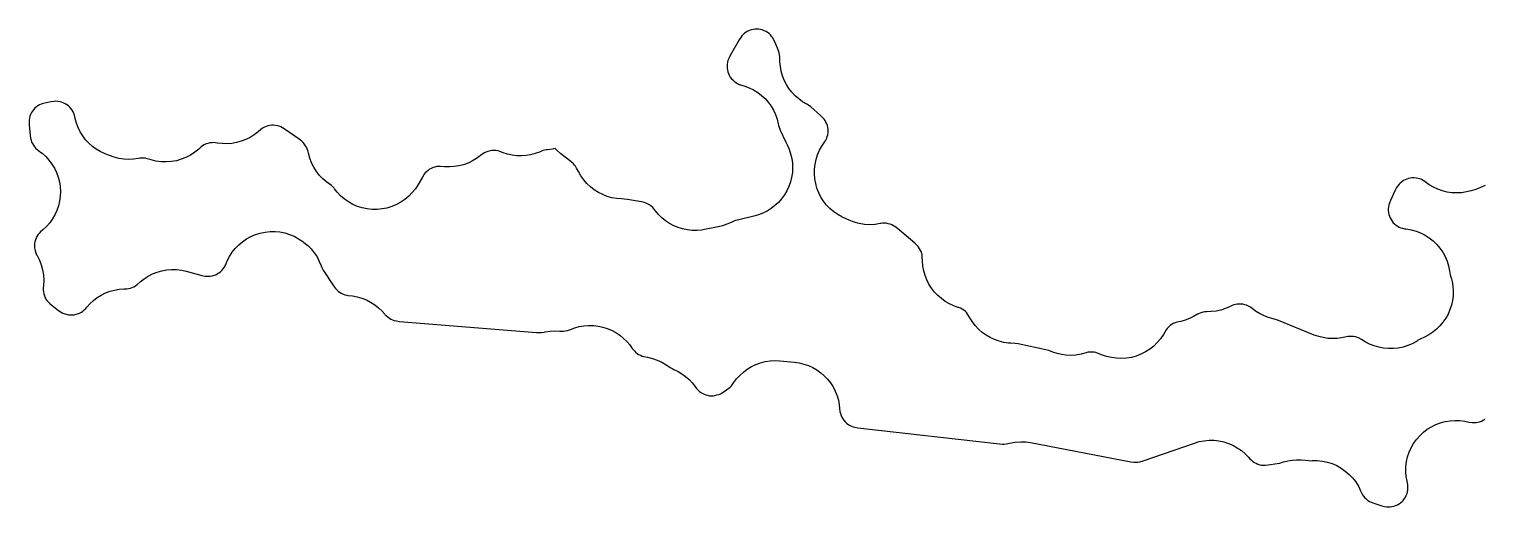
# Model space of a CAD drawing. Header units: metres. Extents: x 0 to 400, y 0 to 202.
# Drawn here: x 83.61 to 102.52, y 147.22 to 153.43 of the extents above; entities that cross this region are included whole.
import ezdxf

# ---------------------------------------------------------------- set-up
doc = ezdxf.new("R2010")
doc.units = ezdxf.units.M

msp = doc.modelspace()

# ---------------------------------------------------------------- linework, layer by layer
msp.add_lwpolyline([(102.519, 151.4016), (102.461, 151.3736), (102.4, 151.3506), (102.338, 151.3316), (102.277, 151.3166), (102.214, 151.3066), (102.151, 151.3036), (102.088, 151.3066), (102.025, 151.3156), (101.964, 151.3306), (101.904, 151.3516), (101.847, 151.3776), (101.792, 151.4096), (101.741, 151.4476), (101.736, 151.4516), (101.715, 151.4646), (101.693, 151.4766), (101.67, 151.4856), (101.647, 151.4926), (101.623, 151.4966), (101.598, 151.4996), (101.573, 151.4986), (101.548, 151.4966), (101.523, 151.4916), (101.501, 151.4846), (101.48, 151.4756), (101.458, 151.4636), (101.436, 151.4486), (101.416, 151.4316), (101.402, 151.4176), (101.386, 151.3966), (101.37, 151.3746), (101.352, 151.3396), (101.29, 151.2056), (101.276, 151.1706), (101.269, 151.1476), (101.264, 151.1216), (101.262, 151.0976), (101.262, 151.0736), (101.264, 151.0496), (101.27, 151.0246), (101.276, 151.0036), (101.285, 150.9816), (101.298, 150.9576), (101.312, 150.9366), (101.327, 150.9176), (101.344, 150.9006), (101.362, 150.8856), (101.381, 150.8726), (101.403, 150.8606), (101.424, 150.8516), (101.447, 150.8446), (101.474, 150.8386), (101.496, 150.8356), (101.56, 150.8256), (101.622, 150.8076), (101.682, 150.7846), (101.74, 150.7556), (101.794, 150.7206), (101.845, 150.6806), (101.892, 150.6356), (101.933, 150.5866), (101.97, 150.5336), (102.001, 150.4766), (102.027, 150.4176), (102.046, 150.3556), (102.059, 150.2926), (102.067, 150.2416), (102.074, 150.2156), (102.074, 150.2146), (102.081, 150.1866), (102.09, 150.1546), (102.101, 150.0936), (102.105, 150.0306), (102.103, 149.9686), (102.096, 149.9076), (102.082, 149.8466), (102.063, 149.7876), (102.038, 149.7306), (102.008, 149.6756), (101.972, 149.6246), (101.932, 149.5776), (101.888, 149.5336), (101.839, 149.4946), (101.788, 149.4606), (101.733, 149.4316), (101.678, 149.4056), (101.643, 149.3846), (101.628, 149.3746), (101.572, 149.3446), (101.514, 149.3196), (101.453, 149.3006), (101.391, 149.2886), (101.328, 149.2816), (101.264, 149.2816), (101.201, 149.2866), (101.139, 149.2986), (101.078, 149.3166), (101.019, 149.3406), (100.963, 149.3706), (100.915, 149.3986), (100.883, 149.4156), (100.86, 149.4246), (100.835, 149.4326), (100.81, 149.4376), (100.789, 149.4396), (100.767, 149.4396), (100.737, 149.4366), (100.698, 149.4296), (100.656, 149.4206), (100.596, 149.4126), (100.536, 149.4106), (100.476, 149.4146), (100.416, 149.4236), (100.358, 149.4376), (100.301, 149.4576), (99.835, 149.6466), (99.797, 149.6596), (99.751, 149.6716), (99.694, 149.6886), (99.639, 149.7096), (99.587, 149.7366), (99.537, 149.7686), (99.49, 149.8046), (99.482, 149.8106), (99.462, 149.8236), (99.444, 149.8346), (99.421, 149.8446), (99.396, 149.8516), (99.372, 149.8576), (99.346, 149.8606), (99.327, 149.8606), (99.3, 149.8586), (99.275, 149.8546), (99.254, 149.8486), (99.232, 149.8406), (99.207, 149.8276), (99.148, 149.8026), (99.088, 149.7826), (99.026, 149.7686), (98.962, 149.7616), (98.898, 149.7596), (98.878, 149.7586), (98.855, 149.7536), (98.827, 149.7466), (98.804, 149.7376), (98.788, 149.7286), (98.785, 149.7266), (98.733, 149.6966), (98.679, 149.6706), (98.623, 149.6506), (98.565, 149.6346), (98.515, 149.6246), (98.492, 149.6166), (98.468, 149.6066), (98.446, 149.5936), (98.428, 149.5816), (98.409, 149.5646), (98.39, 149.5446), (98.376, 149.5256), (98.357, 149.4966), (98.34, 149.4646), (98.303, 149.4096), (98.261, 149.3596), (98.214, 149.3136), (98.163, 149.2736), (98.107, 149.2376), (98.049, 149.2086), (97.988, 149.1846), (97.924, 149.1676), (97.86, 149.1566), (97.794, 149.1526), (97.729, 149.1556), (97.664, 149.1646), (97.6, 149.1796), (97.538, 149.2016), (97.485, 149.2236), (97.464, 149.2296), (97.44, 149.2346), (97.418, 149.2366), (97.389, 149.2356), (97.364, 149.2336), (97.347, 149.2296), (97.338, 149.2266), (97.271, 149.2086), (97.202, 149.1976), (97.133, 149.1936), (97.132, 149.1936), (97.074, 149.1966), (97.017, 149.2036), (96.96, 149.2166), (96.905, 149.2346), (96.851, 149.2546), (96.811, 149.2656), (96.453, 149.3416), (96.414, 149.3486), (96.36, 149.3516), (96.36, 149.3526), (96.33, 149.3536), (96.268, 149.3626), (96.207, 149.3776), (96.148, 149.3986), (96.091, 149.4246), (96.037, 149.4566), (95.987, 149.4926), (95.94, 149.5346), (95.897, 149.5806), (95.859, 149.6296), (95.826, 149.6826), (95.814, 149.7046), (95.797, 149.7296), (95.781, 149.7496), (95.765, 149.7666), (95.748, 149.7796), (95.728, 149.7936), (95.703, 149.8056), (95.682, 149.8146), (95.676, 149.8166), (95.617, 149.8366), (95.56, 149.8626), (95.506, 149.8946), (95.456, 149.9306), (95.409, 149.9716), (95.366, 150.0166), (95.328, 150.0656), (95.294, 150.1186), (95.266, 150.1746), (95.244, 150.2326), (95.227, 150.2926), (95.216, 150.3536), (95.21, 150.4156), (95.208, 150.4716), (95.206, 150.4946), (95.2, 150.5176), (95.192, 150.5426), (95.182, 150.5646), (95.168, 150.5876), (95.153, 150.6076), (95.138, 150.6256), (95.11, 150.6516), (94.885, 150.8416), (94.852, 150.8676), (94.834, 150.8786), (94.814, 150.8886), (94.789, 150.8976), (94.765, 150.9046), (94.74, 150.9096), (94.716, 150.9106), (94.693, 150.9106), (94.668, 150.9076), (94.662, 150.9066), (94.594, 150.8956), (94.526, 150.8916), (94.457, 150.8956), (94.39, 150.9056), (94.323, 150.9236), (94.259, 150.9486), (94.19, 150.9796), (94.166, 150.9906), (94.164, 150.9916), (94.109, 151.0226), (94.057, 151.0596), (94.009, 151.1006), (93.965, 151.1466), (93.926, 151.1956), (93.892, 151.2496), (93.863, 151.3056), (93.84, 151.3646), (93.823, 151.4256), (93.811, 151.4876), (93.806, 151.5506), (93.807, 151.6136), (93.815, 151.6766), (93.828, 151.7386), (93.847, 151.7986), (93.872, 151.8576), (93.903, 151.9126), (93.939, 151.9646), (93.944, 151.9716), (93.954, 151.9876), (93.966, 152.0146), (93.974, 152.0356), (93.98, 152.0586), (93.984, 152.0846), (93.985, 152.1076), (93.985, 152.1306), (93.981, 152.1536), (93.976, 152.1786), (93.967, 152.2036), (93.957, 152.2256), (93.946, 152.2456), (93.933, 152.2636), (93.918, 152.2806), (93.887, 152.3096), (93.759, 152.4206), (93.729, 152.4446), (93.707, 152.4586), (93.654, 152.4896), (93.603, 152.5256), (93.557, 152.5666), (93.514, 152.6116), (93.476, 152.6606), (93.443, 152.7126), (93.415, 152.7676), (93.392, 152.8256), (93.375, 152.8856), (93.364, 152.9456), (93.359, 153.0076), (93.359, 153.0406), (93.357, 153.0786), (93.354, 153.0996), (93.348, 153.1226), (93.335, 153.1616), (93.295, 153.2606), (93.277, 153.2986), (93.266, 153.3186), (93.251, 153.3386), (93.235, 153.3576), (93.217, 153.3736), (93.197, 153.3896), (93.178, 153.4006), (93.156, 153.4116), (93.13, 153.4216), (93.108, 153.4276), (93.084, 153.4316), (93.06, 153.4326), (93.035, 153.4316), (93.01, 153.4286), (92.987, 153.4236), (92.964, 153.4156), (92.94, 153.4046), (92.919, 153.3926), (92.899, 153.3786), (92.882, 153.3646), (92.865, 153.3466), (92.849, 153.3256), (92.828, 153.2916), (92.713, 153.0896), (92.693, 153.0496), (92.684, 153.0256), (92.678, 153.0026), (92.673, 152.9766), (92.672, 152.9516), (92.673, 152.9266), (92.676, 152.9026), (92.681, 152.8796), (92.689, 152.8566), (92.701, 152.8326), (92.714, 152.8096), (92.729, 152.7886), (92.745, 152.7716), (92.764, 152.7546), (92.785, 152.7386), (92.806, 152.7266), (92.83, 152.7146), (92.843, 152.7096), (92.851, 152.7076), (92.903, 152.6926), (92.961, 152.6706), (93.017, 152.6426), (93.07, 152.6096), (93.119, 152.5716), (93.165, 152.5296), (93.206, 152.4826), (93.243, 152.4316), (93.274, 152.3786), (93.3, 152.3216), (93.321, 152.2626), (93.336, 152.2026), (93.34, 152.1796), (93.347, 152.1566), (93.361, 152.1206), (93.435, 151.9616), (93.452, 151.9286), (93.478, 151.8716), (93.498, 151.8136), (93.512, 151.7526), (93.52, 151.6916), (93.523, 151.6296), (93.52, 151.5676), (93.51, 151.5066), (93.495, 151.4466), (93.475, 151.3876), (93.448, 151.3316), (93.417, 151.2786), (93.38, 151.2286), (93.339, 151.1816), (93.294, 151.1396), (93.245, 151.1016), (93.192, 151.0686), (93.137, 151.0406), (93.079, 151.0186), (93.019, 151.0016), (92.823, 150.9566), (92.783, 150.9456), (92.759, 150.9366), (92.725, 150.9206), (92.67, 150.8966), (92.613, 150.8776), (92.555, 150.8636), (92.513, 150.8566), (92.401, 150.8316), (92.34, 150.8206), (92.278, 150.8156), (92.217, 150.8166), (92.156, 150.8236), (92.095, 150.8366), (92.036, 150.8546), (91.98, 150.8786), (91.925, 150.9076), (91.874, 150.9426), (91.826, 150.9816), (91.782, 151.0246), (91.743, 151.0716), (91.722, 151.0986), (91.707, 151.1146), (91.687, 151.1316), (91.665, 151.1486), (91.647, 151.1586), (91.623, 151.1696), (91.597, 151.1776), (91.56, 151.1866), (91.377, 151.2196), (91.337, 151.2246), (91.301, 151.2256), (91.238, 151.2306), (91.176, 151.2416), (91.115, 151.2586), (91.056, 151.2816), (91, 151.3106), (90.946, 151.3446), (90.897, 151.3826), (90.851, 151.4266), (90.81, 151.4746), (90.773, 151.5256), (90.742, 151.5806), (90.718, 151.6276), (90.704, 151.6506), (90.691, 151.6666), (90.675, 151.6836), (90.642, 151.7116), (90.513, 151.8126), (90.464, 151.8556), (90.44, 151.8806), (90.403, 151.8726), (90.34, 151.8646), (90.32, 151.8626), (90.299, 151.8586), (90.279, 151.8536), (90.236, 151.8356), (90.179, 151.8146), (90.12, 151.7996), (90.06, 151.7896), (90, 151.7856), (89.939, 151.7876), (89.879, 151.7946), (89.82, 151.8076), (89.762, 151.8256), (89.713, 151.8446), (89.693, 151.8496), (89.666, 151.8536), (89.638, 151.8546), (89.617, 151.8536), (89.593, 151.8496), (89.564, 151.8426), (89.54, 151.8346), (89.522, 151.8256), (89.5, 151.8116), (89.47, 151.7896), (89.466, 151.7866), (89.451, 151.7756), (89.419, 151.7516), (89.366, 151.7196), (89.309, 151.6926), (89.25, 151.6706), (89.189, 151.6546), (89.127, 151.6456), (89.064, 151.6416), (89.002, 151.6436), (88.95, 151.6486), (88.926, 151.6486), (88.903, 151.6456), (88.876, 151.6406), (88.854, 151.6336), (88.83, 151.6236), (88.808, 151.6116), (88.788, 151.5966), (88.766, 151.5796), (88.751, 151.5636), (88.738, 151.5466), (88.715, 151.5106), (88.658, 151.4126), (88.623, 151.3586), (88.583, 151.3076), (88.537, 151.2606), (88.487, 151.2196), (88.433, 151.1826), (88.376, 151.1516), (88.316, 151.1266), (88.254, 151.1076), (88.19, 151.0956), (88.125, 151.0896), (88.06, 151.0896), (87.996, 151.0966), (87.932, 151.1096), (87.87, 151.1296), (87.81, 151.1556), (87.754, 151.1866), (87.7, 151.2246), (87.651, 151.2666), (87.606, 151.3136), (87.573, 151.3556), (87.566, 151.3646), (87.551, 151.3816), (87.533, 151.3986), (87.504, 151.4206), (87.471, 151.4436), (87.422, 151.4856), (87.377, 151.5326), (87.337, 151.5836), (87.302, 151.6386), (87.273, 151.6966), (87.25, 151.7576), (87.233, 151.8196), (87.225, 151.8546), (87.218, 151.8756), (87.209, 151.8966), (87.197, 151.9176), (87.18, 151.9416), (87.165, 151.9586), (87.148, 151.9756), (87.115, 152.0006), (86.932, 152.1296), (86.897, 152.1506), (86.874, 152.1626), (86.852, 152.1716), (86.83, 152.1776), (86.802, 152.1816), (86.777, 152.1836), (86.755, 152.1836), (86.731, 152.1806), (86.707, 152.1756), (86.683, 152.1676), (86.661, 152.1576), (86.639, 152.1456), (86.617, 152.1296), (86.58, 152.0976), (86.53, 152.0596), (86.476, 152.0256), (86.42, 151.9976), (86.361, 151.9746), (86.3, 151.9576), (86.238, 151.9476), (86.174, 151.9426), (86.111, 151.9446), (86.048, 151.9516), (86.027, 151.9556), (86.002, 151.9576), (85.979, 151.9566), (85.951, 151.9536), (85.925, 151.9476), (85.905, 151.9406), (85.881, 151.9296), (85.859, 151.9166), (85.839, 151.9016), (85.809, 151.8746), (85.758, 151.8326), (85.702, 151.7956), (85.643, 151.7656), (85.582, 151.7406), (85.518, 151.7226), (85.452, 151.7116), (85.386, 151.7066), (85.319, 151.7086), (85.253, 151.7176), (85.189, 151.7336), (85.14, 151.7486), (85.115, 151.7536), (85.093, 151.7556), (85.067, 151.7556), (85.043, 151.7536), (85.025, 151.7506), (84.962, 151.7416), (84.898, 151.7386), (84.834, 151.7426), (84.77, 151.7526), (84.708, 151.7686), (84.648, 151.7906), (84.625, 151.8006), (84.586, 151.8146), (84.53, 151.8406), (84.477, 151.8726), (84.427, 151.9086), (84.381, 151.9496), (84.339, 151.9956), (84.302, 152.0446), (84.269, 152.0966), (84.242, 152.1526), (84.22, 152.2096), (84.203, 152.2696), (84.193, 152.3126), (84.185, 152.3366), (84.176, 152.3566), (84.163, 152.3796), (84.148, 152.4016), (84.135, 152.4166), (84.116, 152.4336), (84.095, 152.4496), (84.075, 152.4626), (84.049, 152.4746), (84.027, 152.4836), (84.007, 152.4886), (83.979, 152.4926), (83.952, 152.4946), (83.929, 152.4936), (83.89, 152.4886), (83.827, 152.4766), (83.787, 152.4676), (83.762, 152.4586), (83.742, 152.4496), (83.72, 152.4356), (83.699, 152.4206), (83.681, 152.4056), (83.662, 152.3846), (83.647, 152.3656), (83.636, 152.3476), (83.625, 152.3236), (83.616, 152.3006), (83.61, 152.2776), (83.606, 152.2516), (83.605, 152.2286), (83.607, 152.1886), (83.619, 152.0536), (83.624, 152.0136), (83.631, 151.9876), (83.638, 151.9656), (83.648, 151.9446), (83.648, 151.9446), (83.66, 151.9236), (83.675, 151.9036), (83.693, 151.8826), (83.709, 151.8676), (83.752, 151.8356), (83.752, 151.8346), (83.774, 151.8186), (83.821, 151.7766), (83.863, 151.7296), (83.901, 151.6796), (83.934, 151.6256), (83.961, 151.5686), (83.983, 151.5096), (83.998, 151.4486), (84.008, 151.3866), (84.012, 151.3236), (84.01, 151.2606), (84.001, 151.1976), (83.987, 151.1366), (83.966, 151.0766), (83.94, 151.0196), (83.908, 150.9656), (83.872, 150.9136), (83.83, 150.8666), (83.784, 150.8236), (83.749, 150.7936), (83.734, 150.7776), (83.72, 150.7596), (83.706, 150.7366), (83.695, 150.7156), (83.688, 150.6956), (83.681, 150.6686), (83.676, 150.6436), (83.675, 150.6216), (83.676, 150.5946), (83.679, 150.5696), (83.684, 150.5496), (83.692, 150.5236), (83.703, 150.4996), (83.708, 150.4916), (83.738, 150.4316), (83.762, 150.3696), (83.78, 150.3056), (83.791, 150.2396), (83.795, 150.1726), (83.792, 150.1066), (83.788, 150.0616), (83.788, 150.0416), (83.791, 150.0176), (83.796, 149.9916), (83.803, 149.9676), (83.812, 149.9456), (83.824, 149.9246), (83.837, 149.9046), (83.851, 149.8886), (83.872, 149.8676), (83.903, 149.8416), (83.988, 149.7776), (84.022, 149.7556), (84.045, 149.7426), (84.068, 149.7336), (84.091, 149.7266), (84.116, 149.7216), (84.142, 149.7186), (84.165, 149.7186), (84.191, 149.7216), (84.216, 149.7266), (84.235, 149.7326), (84.259, 149.7416), (84.285, 149.7566), (84.304, 149.7686), (84.322, 149.7836), (84.341, 149.8026), (84.353, 149.8186), (84.395, 149.8646), (84.44, 149.9066), (84.49, 149.9446), (84.542, 149.9766), (84.598, 150.0046), (84.656, 150.0266), (84.716, 150.0426), (84.777, 150.0536), (84.839, 150.0586), (84.874, 150.0596), (84.897, 150.0626), (84.924, 150.0686), (84.944, 150.0756), (84.965, 150.0856), (84.988, 150.0986), (85.007, 150.1126), (85.049, 150.1486), (85.099, 150.1886), (85.152, 150.2226), (85.209, 150.2516), (85.268, 150.2756), (85.33, 150.2926), (85.392, 150.3046), (85.456, 150.3096), (85.52, 150.3086), (85.583, 150.3006), (85.645, 150.2866), (85.849, 150.2316), (85.887, 150.2236), (85.91, 150.2206), (85.933, 150.2206), (85.957, 150.2226), (85.983, 150.2266), (86.008, 150.2336), (86.031, 150.2416), (86.05, 150.2516), (86.071, 150.2656), (86.09, 150.2796), (86.109, 150.2976), (86.127, 150.3176), (86.138, 150.3336), (86.151, 150.3556), (86.166, 150.3876), (86.179, 150.4206), (86.208, 150.4786), (86.243, 150.5326), (86.283, 150.5826), (86.328, 150.6296), (86.377, 150.6706), (86.43, 150.7076), (86.487, 150.7386), (86.546, 150.7636), (86.608, 150.7826), (86.671, 150.7956), (86.735, 150.8026), (86.8, 150.8026), (86.864, 150.7966), (86.927, 150.7846), (86.989, 150.7656), (87.049, 150.7406), (87.105, 150.7096), (87.159, 150.6736), (87.175, 150.6616), (87.224, 150.6206), (87.269, 150.5756), (87.309, 150.5256), (87.345, 150.4716), (87.374, 150.4146), (87.386, 150.3836), (87.393, 150.3686), (87.398, 150.3556), (87.407, 150.3366), (87.427, 150.3026), (87.561, 150.0956), (87.585, 150.0616), (87.601, 150.0436), (87.618, 150.0276), (87.638, 150.0136), (87.66, 149.9996), (87.684, 149.9886), (87.708, 149.9796), (87.731, 149.9736), (87.744, 149.9716), (87.747, 149.9716), (87.806, 149.9656), (87.868, 149.9546), (87.928, 149.9366), (87.987, 149.9136), (88.042, 149.8856), (88.095, 149.8516), (88.144, 149.8126), (88.19, 149.7686), (88.224, 149.7296), (88.231, 149.7216), (88.243, 149.7096), (88.263, 149.6926), (88.285, 149.6756), (88.304, 149.6646), (88.324, 149.6556), (88.348, 149.6476), (88.376, 149.6416), (88.416, 149.6356), (90.196, 149.4896), (90.238, 149.4886), (90.263, 149.4896), (90.294, 149.4956), (90.311, 149.4996), (90.374, 149.5096), (90.437, 149.5126), (90.5, 149.5096), (90.527, 149.5076), (90.546, 149.5076), (90.575, 149.5116), (90.601, 149.5166), (90.626, 149.5246), (90.636, 149.5296), (90.693, 149.5506), (90.752, 149.5676), (90.813, 149.5776), (90.874, 149.5826), (90.935, 149.5816), (90.996, 149.5746), (91.056, 149.5616), (91.115, 149.5436), (91.172, 149.5196), (91.226, 149.4906), (91.277, 149.4566), (91.324, 149.4186), (91.368, 149.3756), (91.408, 149.3286), (91.441, 149.2846), (91.468, 149.2506), (91.483, 149.2366), (91.504, 149.2196), (91.523, 149.2066), (91.547, 149.1946), (91.571, 149.1846), (91.592, 149.1786), (91.639, 149.1696), (91.704, 149.1536), (91.766, 149.1326), (91.826, 149.1036), (91.882, 149.0696), (91.889, 149.0646), (91.934, 149.0336), (91.957, 149.0216), (91.982, 149.0106), (92.035, 148.9856), (92.086, 148.9546), (92.133, 148.9206), (92.178, 148.8816), (92.218, 148.8386), (92.255, 148.7916), (92.276, 148.7626), (92.292, 148.7446), (92.312, 148.7256), (92.33, 148.7126), (92.35, 148.7006), (92.374, 148.6886), (92.396, 148.6806), (92.419, 148.6746), (92.445, 148.6696), (92.47, 148.6686), (92.492, 148.6686), (92.515, 148.6726), (92.541, 148.6786), (92.565, 148.6866), (92.586, 148.6956), (92.62, 148.7156), (92.663, 148.7436), (92.695, 148.7656), (92.712, 148.7806), (92.73, 148.7996), (92.748, 148.8226), (92.757, 148.8356), (92.795, 148.8866), (92.837, 148.9336), (92.884, 148.9766), (92.935, 149.0146), (92.989, 149.0476), (93.046, 149.0746), (93.106, 149.0956), (93.167, 149.1116), (93.23, 149.1216), (93.293, 149.1246), (93.356, 149.1216), (93.548, 149.1036), (93.61, 149.0946), (93.67, 149.0806), (93.728, 149.0606), (93.785, 149.0346), (93.838, 149.0036), (93.888, 148.9676), (93.935, 148.9276), (93.978, 148.8826), (94.016, 148.8346), (94.049, 148.7826), (94.078, 148.7276), (94.101, 148.6696), (94.118, 148.6106), (94.13, 148.5496), (94.134, 148.5026), (94.139, 148.4626), (94.145, 148.4376), (94.153, 148.4126), (94.162, 148.3916), (94.175, 148.3706), (94.189, 148.3506), (94.206, 148.3306), (94.223, 148.3146), (94.242, 148.3006), (94.264, 148.2866), (94.288, 148.2746), (94.311, 148.2656), (94.331, 148.2606), (94.372, 148.2536), (96.212, 148.0426), (96.248, 148.0406), (96.273, 148.0416), (96.296, 148.0436), (96.343, 148.0546), (96.415, 148.0676), (96.489, 148.0716), (96.49, 148.0716), (96.551, 148.0686), (96.612, 148.0596), (97.916, 147.8096), (97.958, 147.8046), (97.983, 147.8036), (98.009, 147.8056), (98.036, 147.8106), (98.079, 147.8226), (98.746, 148.0546), (98.807, 148.0726), (98.87, 148.0846), (98.934, 148.0906), (98.998, 148.0896), (99.062, 148.0826), (99.124, 148.0696), (99.185, 148.0496), (99.244, 148.0246), (99.3, 147.9936), (99.353, 147.9576), (99.401, 147.9156), (99.446, 147.8706), (99.465, 147.8486), (99.485, 147.8296), (99.504, 147.8136), (99.524, 147.8006), (99.544, 147.7906), (99.569, 147.7806), (99.594, 147.7726), (99.615, 147.7686), (99.637, 147.7666), (99.663, 147.7666), (99.703, 147.7706), (99.817, 147.7866), (99.854, 147.7936), (99.9, 147.8086), (99.956, 147.8226), (100.013, 147.8326), (100.071, 147.8376), (100.129, 147.8366), (100.187, 147.8306), (100.224, 147.8256), (100.245, 147.8246), (100.274, 147.8256), (100.339, 147.8256), (100.405, 147.8186), (100.469, 147.8056), (100.531, 147.7866), (100.592, 147.7606), (100.649, 147.7286), (100.703, 147.6906), (100.753, 147.6476), (100.798, 147.6006), (100.838, 147.5486), (100.873, 147.4926), (100.902, 147.4336), (100.914, 147.4056), (100.927, 147.3816), (100.94, 147.3626), (100.956, 147.3436), (100.977, 147.3236), (100.995, 147.3096), (101.016, 147.2966), (101.039, 147.2856), (101.076, 147.2716), (101.179, 147.2396), (101.214, 147.2296), (101.237, 147.2266), (101.265, 147.2246), (101.285, 147.2246), (101.309, 147.2286), (101.335, 147.2346), (101.357, 147.2416), (101.381, 147.2526), (101.403, 147.2656), (101.423, 147.2796), (101.44, 147.2936), (101.454, 147.3096), (101.472, 147.3316), (101.485, 147.3526), (101.495, 147.3726), (101.505, 147.3986), (101.512, 147.4206), (101.515, 147.4436), (101.517, 147.4676), (101.517, 147.4926), (101.514, 147.5156), (101.505, 147.5586), (101.494, 147.6216), (101.489, 147.6846), (101.491, 147.7486), (101.499, 147.8126), (101.513, 147.8746), (101.533, 147.9356), (101.56, 147.9936), (101.591, 148.0496), (101.628, 148.1016), (101.671, 148.1496), (101.717, 148.1936), (101.768, 148.2326), (101.822, 148.2656), (101.879, 148.2946), (101.939, 148.3166), (102.001, 148.3336), (102.064, 148.3436), (102.128, 148.3476), (102.192, 148.3456), (102.255, 148.3366), (102.31, 148.3266), (102.353, 148.3206), (102.378, 148.3196), (102.402, 148.3206), (102.427, 148.3246), (102.448, 148.3296), (102.471, 148.3386), (102.494, 148.3496), (102.519, 148.3646)])

doc.saveas('drawing.dxf')
